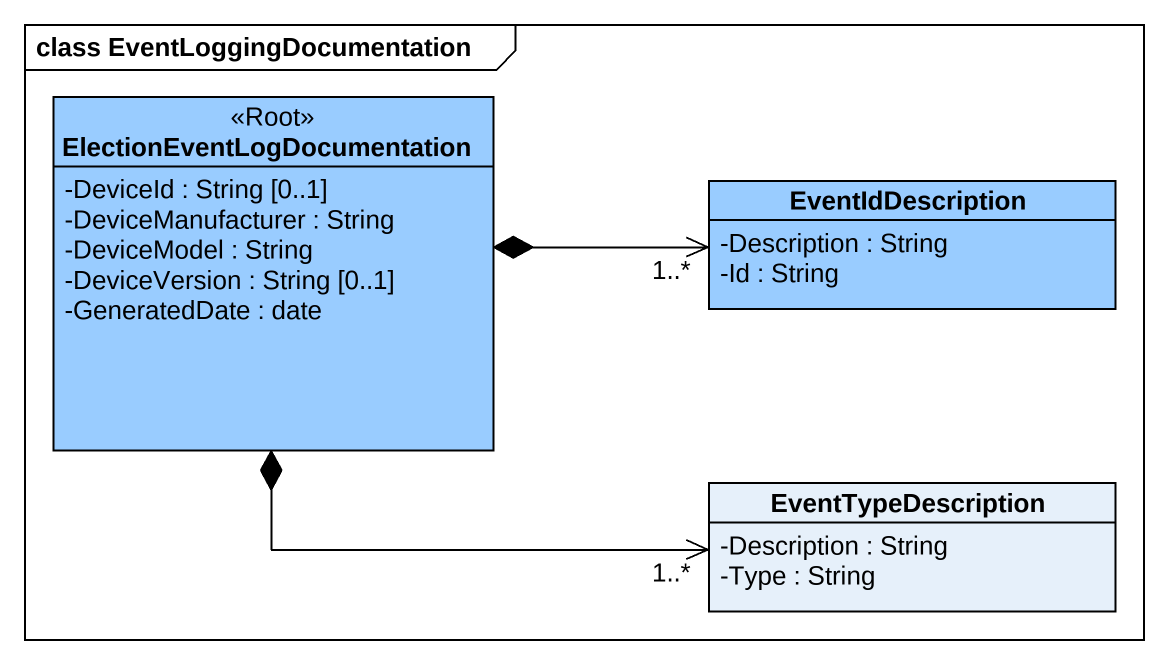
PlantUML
@startuml
mainframe class EventLoggingDocumentation
hide circle
hide empty members
skinparam classAttributeIconSize 0
class "ElectionEventLogDocumentation" as ElectionEventLogDocumentatio <<Root>> #99CCFF {
  -DeviceId : String [0..1]
  -DeviceManufacturer : String
  -DeviceModel : String
  -DeviceVersion : String [0..1]
  -GeneratedDate : date
}
class EventIdDescription #99CCFF {
  -Description : String
  -Id : String
}
class EventTypeDescription {
  -Description : String
  -Type : String
}
ElectionEventLogDocumentatio *-right-> "1..*" EventIdDescription
ElectionEventLogDocumentatio *-right-> "1..*" EventTypeDescription
@enduml
